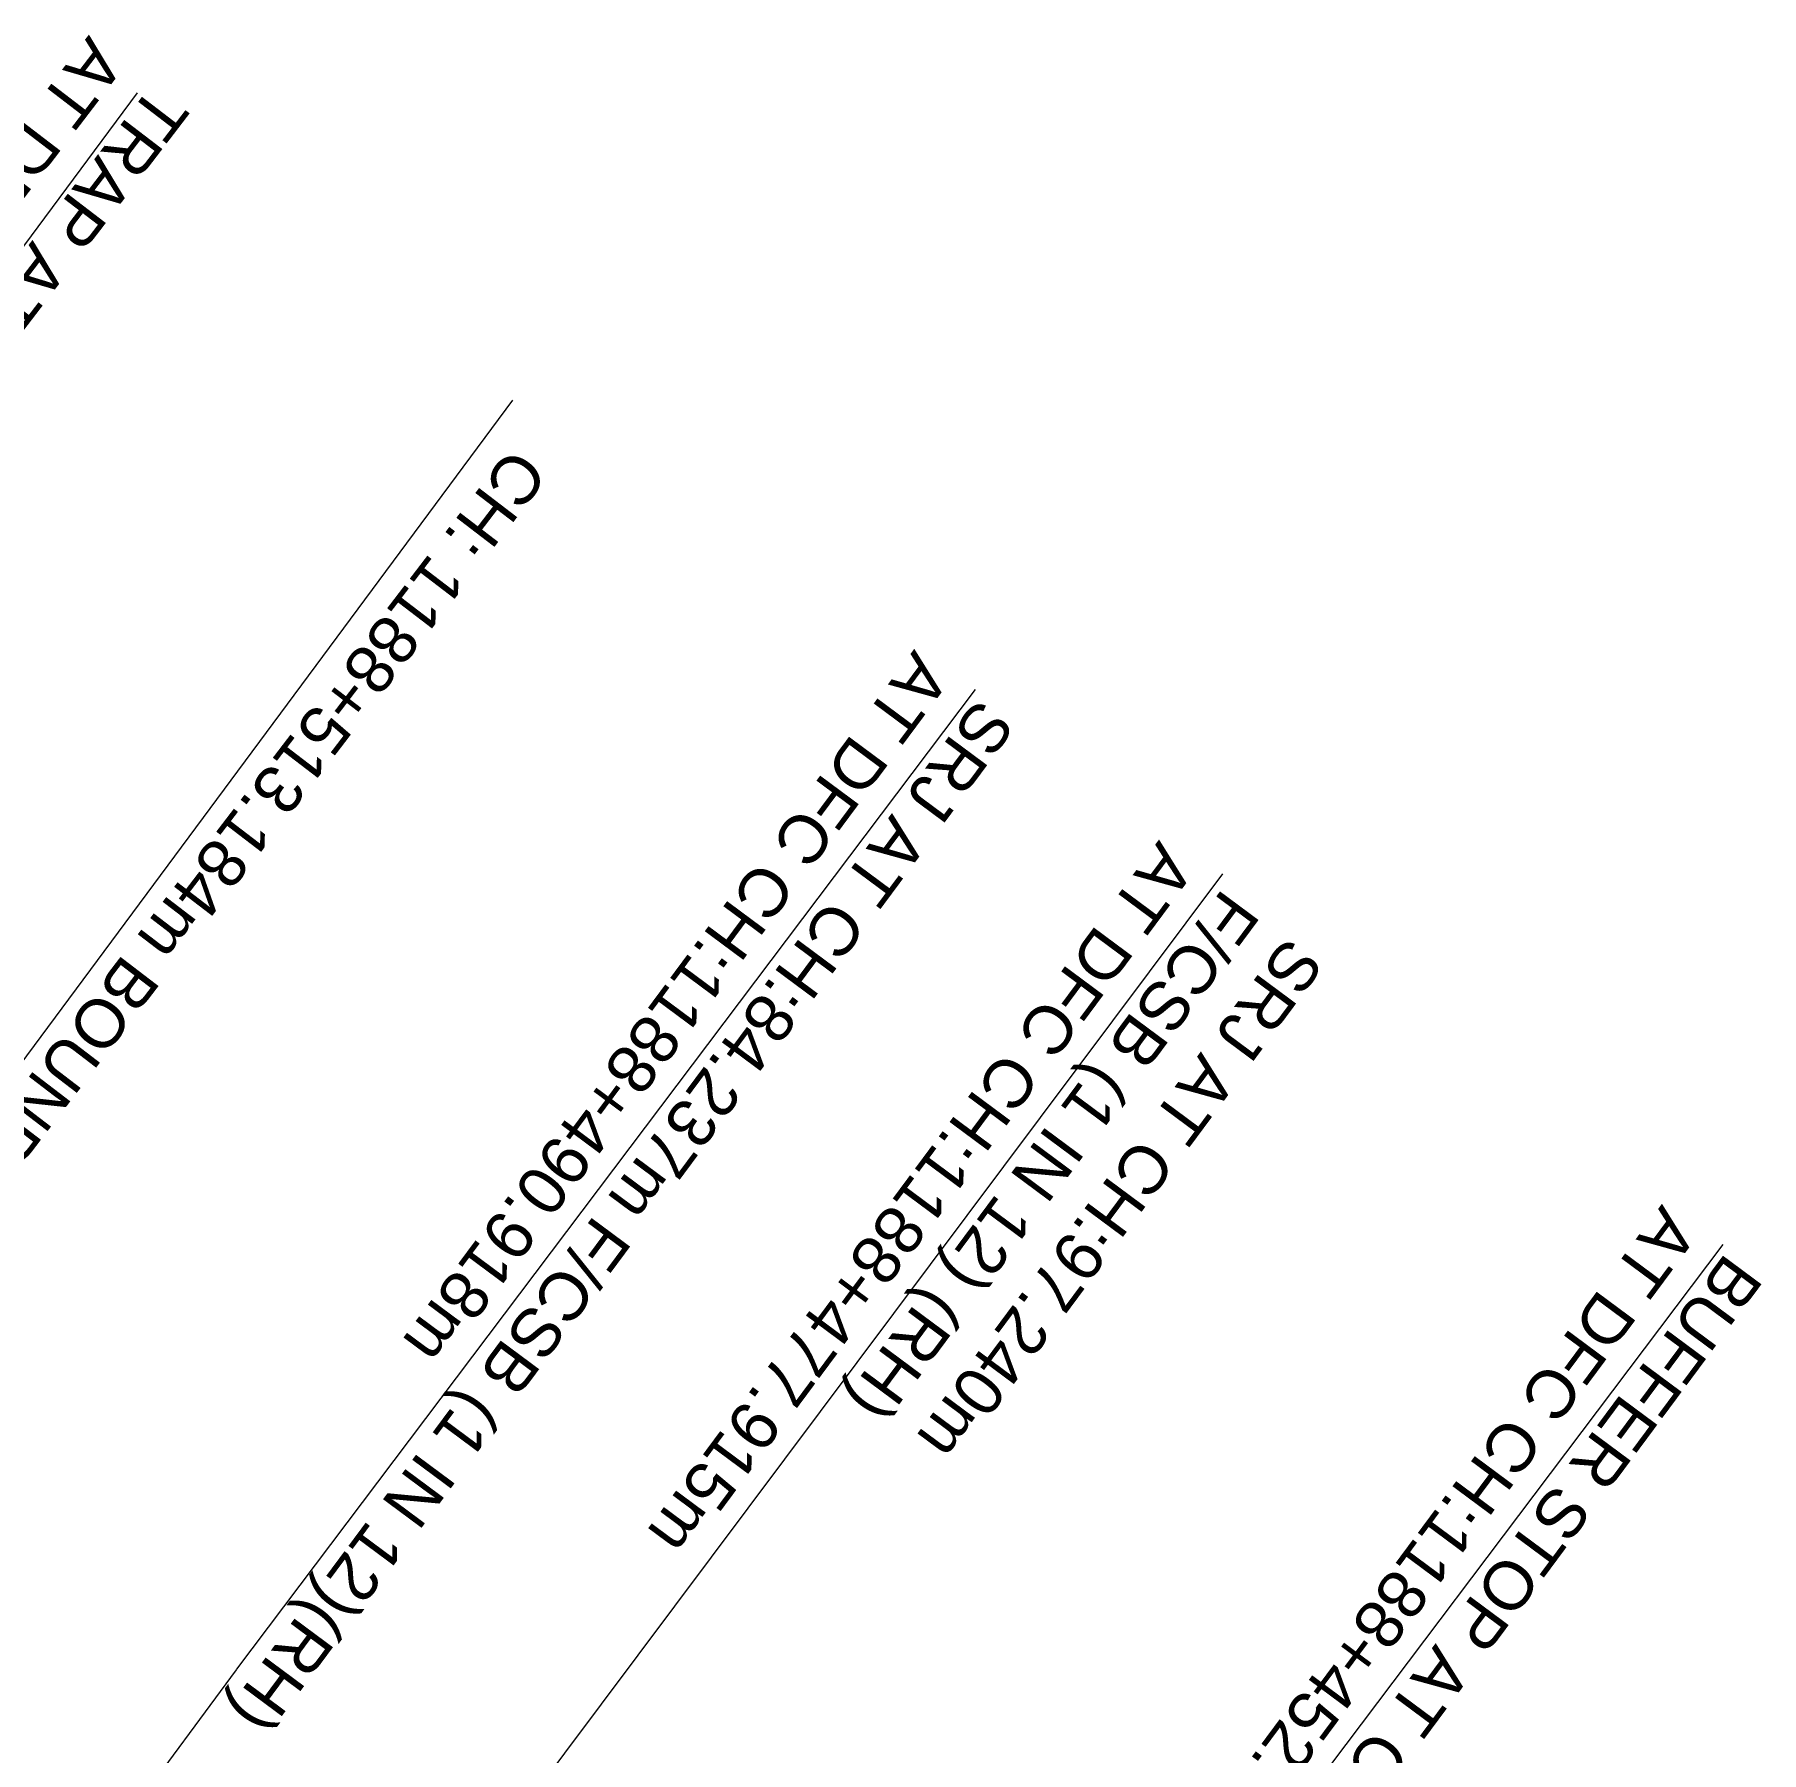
# Model space of a CAD drawing. Header units: metres. Extents: x 643874 to 646664, y 3378445 to 3380508.
# Drawn here: x 645679.6 to 645751.6, y 3379317.3 to 3379388.9 of the extents above; entities that cross this region are included whole.
import ezdxf

# ---------------------------------------------------------------- set-up
doc = ezdxf.new("R2010")
doc.units = ezdxf.units.M
doc.header["$MEASUREMENT"] = 0
doc.linetypes.add('CENTER', pattern=[2, 1.25, -0.25, 0.25, -0.25])
doc.layers.add('Existing Railway Boundary', color=36, linetype='CENTER', lineweight=0)
doc.layers.add("SARAI BANJARA STN. SRJ's", color=10, linetype='Continuous')
doc.styles.add('Style-Arial', font='arial.ttf')

msp = doc.modelspace()

# ---------------------------------------------------------------- linework, layer by layer
at = {"layer": 'Existing Railway Boundary', "color": 1, "linetype": 'Continuous', "ltscale": 5, "flags": 128}
msp.add_lwpolyline([(645699.527, 3379373.6936), (645665.7317, 3379328.1443)], dxfattribs=at)
at = {"layer": "SARAI BANJARA STN. SRJ's", "color": 1, "lineweight": 13, "flags": 128}
msp.add_lwpolyline([(645683.8724, 3379386.5101), (645653.98, 3379346.2212), (645653.98, 3379346.2212), (645649.4975, 3379340.1797)], dxfattribs=at)
at = {"layer": "SARAI BANJARA STN. SRJ's", "color": 1, "lineweight": 20, "flags": 128}
for points in [[(645718.8214, 3379361.6355), (645688.0086, 3379320.7792), (645687.9926, 3379320.7576), (645683.6513, 3379314.8657)], [(645729.1348, 3379353.95), (645694.0916, 3379307.1194)], [(645750.0079, 3379338.4946), (645719.1952, 3379297.6384), (645719.1792, 3379297.6167), (645714.8379, 3379291.7248)]]:
    msp.add_lwpolyline(points, dxfattribs=at)

# ---------------------------------------------------------------- texts
at = {"layer": "SARAI BANJARA STN. SRJ's", "color": 1, "lineweight": 13, "style": 'Style-Arial'}
msp.add_text('CH: 1188+513.184m BOUNDARY OFFSET', height=2, rotation=232.579209, dxfattribs=at).set_placement((645699.4969, 3379371.8156))
at = {"layer": "SARAI BANJARA STN. SRJ's", "color": 1, "lineweight": 13, "char_height": 2, "attachment_point": 4, "style": 'Style-Arial'}
for s, insert, width, rotation, line_spacing_factor in [('\\A1;\\pxsm1;TRAP AT CH:41.610m F/CSB(RH)\\PAT DFC {\\A0;CH:1188+533.545m}', (645683.9668, 3379387.3309), 60.951335, 232.579209, 0.6), ('\\A1;\\pxsm1;SRJ AT CH:84.237m F/CSB {\\A0;(1 IN 12)}(RH)\\PAT DFC {\\A0;CH:1188+490.918m}', (645718.4175, 3379361.752), 55.636387, 233.426366, 0.648), ('\\A1;\\pxsm1;SRJ AT CH:{\\A0;97.240}m \\PF/CSB {\\A0;(1 IN 12)} (RH)\\PAT DFC {\\A0;CH:1188+477.915m }', (645729.965, 3379352.807), 51.280687, 233.426366, 0.648), ('\\A1;\\pxsm1;BUFFER STOP AT CH:{\\A0;123.077}m F/CSB {\\A0;\\P}AT DFC {\\A0;CH:1188+452.078m}', (645749.604, 3379338.6111), 55.636387, 233.426366, 0.648)]:
    msp.add_mtext(s, dxfattribs=dict(at, insert=insert, width=width, rotation=rotation, line_spacing_factor=line_spacing_factor))

doc.saveas('drawing.dxf')
